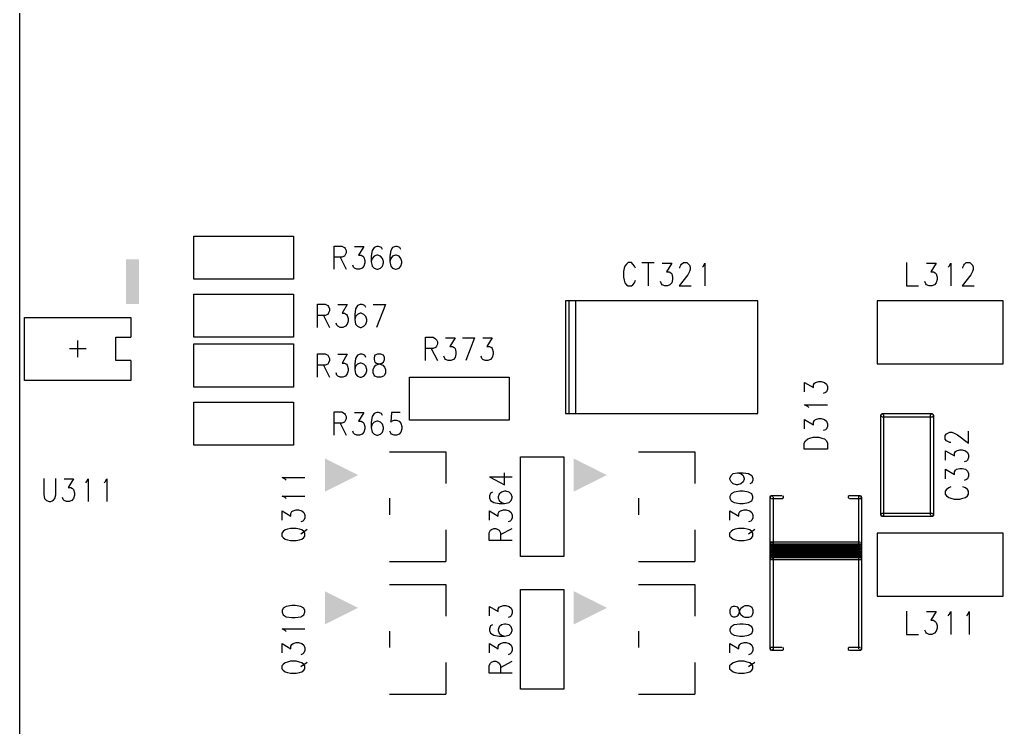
# Model space of a CAD drawing. Extents: x 295 to 953, y 10 to 290.
# Drawn here: x 545.08 to 594, y 116.93 to 152.11 of the extents above; entities that cross this region are included whole.
import ezdxf

# ---------------------------------------------------------------- set-up
doc = ezdxf.new("R2010")
doc.units = 0
doc.header["$LTSCALE"] = 5
doc.header["$MEASUREMENT"] = 0
doc.layers.add('13_C-SILK_GBR', color=7, linetype='CONTINUOUS')

msp = doc.modelspace()

# ---------------------------------------------------------------- linework, layer by layer
at = {"layer": '13_C-SILK_GBR'}
for p, q in [((545.078, 93.25), (545.078, 241.75)), ((553.74, 139.203), (553.74, 141.348)), ((553.74, 141.348), (558.69, 141.348)), ((558.69, 141.348), (558.69, 139.203)), ((560.716, 139.698), (560.716, 140.853)), ((560.716, 140.853), (561.101, 140.853)), ((561.101, 140.853), (561.226, 140.783)), ((561.226, 140.783), (561.269, 140.73)), ((561.269, 140.415), (561.226, 140.344)), ((561.269, 140.73), (561.317, 140.625)), ((561.317, 140.519), (561.269, 140.415)), ((561.317, 140.625), (561.317, 140.519)), ((561.724, 140.834), (562.193, 140.834)), ((562.193, 140.834), (561.934, 140.397)), ((562.606, 140.625), (562.564, 140.344)), ((562.703, 140.783), (562.606, 140.625)), ((562.84, 140.834), (562.703, 140.783)), ((562.931, 140.834), (562.84, 140.834)), ((563.069, 140.783), (562.931, 140.834)), ((563.117, 140.678), (563.069, 140.783)), ((563.53, 140.625), (563.488, 140.344)), ((563.627, 140.783), (563.53, 140.625)), ((563.764, 140.834), (563.627, 140.783)), ((563.855, 140.834), (563.764, 140.834)), ((563.993, 140.783), (563.855, 140.834)), ((564.041, 140.678), (563.993, 140.783)), ((561.101, 140.293), (560.716, 140.293)), ((561.01, 140.293), (561.317, 139.698)), ((561.226, 140.344), (561.101, 140.293)), ((561.934, 140.397), (562.066, 140.397)), ((562.066, 140.397), (562.15, 140.344)), ((562.15, 140.344), (562.193, 140.293)), ((562.193, 140.293), (562.241, 140.135)), ((562.241, 140.013), (562.193, 139.854)), ((562.241, 140.135), (562.241, 140.013)), ((562.564, 140.344), (562.564, 140.082)), ((562.606, 140.24), (562.564, 140.082)), ((562.564, 140.082), (562.606, 139.854)), ((562.703, 140.344), (562.606, 140.24)), ((562.84, 140.397), (562.703, 140.344)), ((562.883, 140.397), (562.84, 140.397)), ((563.021, 140.344), (562.883, 140.397)), ((563.117, 140.24), (563.021, 140.344)), ((563.165, 140.082), (563.117, 140.24)), ((563.117, 139.854), (563.165, 140.013)), ((563.165, 140.013), (563.165, 140.082)), ((563.488, 140.344), (563.488, 140.082)), ((563.53, 140.24), (563.488, 140.082)), ((563.488, 140.082), (563.53, 139.854)), ((563.627, 140.344), (563.53, 140.24)), ((563.764, 140.397), (563.627, 140.344)), ((563.807, 140.397), (563.764, 140.397)), ((563.945, 140.344), (563.807, 140.397)), ((564.041, 140.24), (563.945, 140.344)), ((564.089, 140.082), (564.041, 140.24)), ((564.041, 139.854), (564.089, 140.013)), ((564.089, 140.013), (564.089, 140.082)), ((575.261, 139.958), (575.182, 139.853)), ((575.339, 140.028), (575.261, 139.958)), ((575.5, 140.028), (575.339, 140.028)), ((575.579, 139.958), (575.5, 140.028)), ((575.664, 139.853), (575.579, 139.958)), ((576.028, 140.028), (576.629, 140.028)), ((576.329, 140.028), (576.329, 138.873)), ((577.036, 140.009), (577.505, 140.009)), ((577.505, 140.009), (577.246, 139.572)), ((577.96, 139.905), (578.002, 139.958)), ((578.002, 139.958), (578.086, 140.028)), ((578.086, 140.028), (578.261, 140.028)), ((578.261, 140.028), (578.345, 139.958)), ((578.345, 139.958), (578.386, 139.905)), ((579.082, 139.853), (579.155, 140.009)), ((579.155, 140.009), (579.155, 138.873)), ((589.179, 140.028), (589.179, 138.873)), ((590.187, 140.009), (590.656, 140.009)), ((590.656, 140.009), (590.396, 139.572)), ((591.309, 139.853), (591.382, 140.009)), ((591.382, 140.009), (591.382, 138.873)), ((592.035, 139.905), (592.076, 139.958)), ((592.076, 139.958), (592.16, 140.028)), ((592.16, 140.028), (592.335, 140.028)), ((592.335, 140.028), (592.419, 139.958)), ((592.419, 139.958), (592.461, 139.905)), ((561.682, 139.803), (561.64, 139.907)), ((561.724, 139.75), (561.682, 139.803)), ((561.85, 139.698), (561.724, 139.75)), ((561.982, 139.698), (561.85, 139.698)), ((562.109, 139.75), (561.982, 139.698)), ((562.193, 139.854), (562.109, 139.75)), ((562.606, 139.854), (562.703, 139.75)), ((562.703, 139.75), (562.84, 139.698)), ((562.84, 139.698), (562.883, 139.698)), ((562.883, 139.698), (563.021, 139.75)), ((563.021, 139.75), (563.117, 139.854)), ((563.53, 139.854), (563.627, 139.75)), ((563.627, 139.75), (563.764, 139.698)), ((563.764, 139.698), (563.807, 139.698)), ((563.807, 139.698), (563.945, 139.75)), ((563.945, 139.75), (564.041, 139.854)), ((575.141, 139.747), (575.104, 139.59)), ((575.104, 139.59), (575.104, 139.31)), ((575.182, 139.853), (575.141, 139.747)), ((575.705, 139.747), (575.664, 139.853)), ((577.246, 139.572), (577.378, 139.572)), ((577.378, 139.572), (577.462, 139.519)), ((577.462, 139.519), (577.505, 139.468)), ((577.505, 139.468), (577.553, 139.31)), ((577.918, 139.8), (577.96, 139.905)), ((577.918, 139.747), (577.918, 139.8)), ((578.386, 139.59), (578.302, 139.415)), ((578.386, 139.905), (578.429, 139.8)), ((578.429, 139.694), (578.386, 139.59)), ((578.429, 139.8), (578.429, 139.694)), ((579.035, 139.8), (579.082, 139.853)), ((590.396, 139.572), (590.528, 139.572)), ((590.528, 139.572), (590.613, 139.519)), ((590.613, 139.519), (590.656, 139.468)), ((590.656, 139.468), (590.703, 139.31)), ((591.261, 139.8), (591.309, 139.853)), ((591.992, 139.8), (592.035, 139.905)), ((591.992, 139.747), (591.992, 139.8)), ((592.461, 139.59), (592.376, 139.415)), ((592.461, 139.905), (592.504, 139.8)), ((592.504, 139.694), (592.461, 139.59)), ((592.504, 139.8), (592.504, 139.694)), ((558.69, 139.203), (553.74, 139.203)), ((575.104, 139.31), (575.141, 139.153)), ((575.141, 139.153), (575.182, 139.029)), ((575.182, 139.029), (575.261, 138.925)), ((575.579, 138.925), (575.664, 139.029)), ((575.664, 139.029), (575.705, 139.153)), ((576.994, 138.978), (576.952, 139.082)), ((577.036, 138.925), (576.994, 138.978)), ((577.505, 139.029), (577.421, 138.925)), ((577.553, 139.188), (577.505, 139.029)), ((577.553, 139.31), (577.553, 139.188)), ((578.302, 139.415), (577.876, 138.873)), ((590.144, 138.978), (590.103, 139.082)), ((590.187, 138.925), (590.144, 138.978)), ((590.656, 139.029), (590.571, 138.925)), ((590.703, 139.188), (590.656, 139.029)), ((590.703, 139.31), (590.703, 139.188)), ((592.376, 139.415), (591.951, 138.873)), ((553.74, 138.46), (558.69, 138.46)), ((553.74, 136.315), (553.74, 138.46)), ((558.69, 138.46), (558.69, 136.315)), ((575.261, 138.925), (575.339, 138.873)), ((575.339, 138.873), (575.5, 138.873)), ((575.5, 138.873), (575.579, 138.925)), ((577.162, 138.873), (577.036, 138.925)), ((577.294, 138.873), (577.162, 138.873)), ((577.421, 138.925), (577.294, 138.873)), ((577.876, 138.873), (578.477, 138.873)), ((589.179, 138.873), (589.779, 138.873)), ((590.312, 138.873), (590.187, 138.925)), ((590.444, 138.873), (590.312, 138.873)), ((590.571, 138.925), (590.444, 138.873)), ((591.951, 138.873), (592.551, 138.873)), ((559.891, 136.81), (559.891, 137.965)), ((559.891, 137.965), (560.276, 137.965)), ((560.276, 137.965), (560.401, 137.896)), ((572.715, 138.13), (572.22, 138.13)), ((572.385, 138.13), (572.22, 138.13)), ((572.22, 138.13), (572.22, 132.52)), ((572.55, 138.13), (572.385, 138.13)), ((572.385, 138.13), (572.385, 132.52)), ((572.715, 138.13), (572.715, 132.52)), ((581.79, 138.13), (572.715, 138.13)), ((581.79, 132.52), (581.79, 138.13)), ((594, 138.13), (587.73, 138.13)), ((587.73, 138.13), (587.73, 134.995)), ((594, 134.995), (594, 138.13)), ((560.401, 137.896), (560.444, 137.843)), ((560.444, 137.528), (560.401, 137.457)), ((560.444, 137.843), (560.492, 137.737)), ((560.492, 137.632), (560.444, 137.528)), ((560.492, 137.737), (560.492, 137.632)), ((560.899, 137.947), (561.368, 137.947)), ((561.368, 137.947), (561.109, 137.51)), ((561.109, 137.51), (561.241, 137.51)), ((561.241, 137.51), (561.325, 137.457)), ((561.781, 137.737), (561.739, 137.457)), ((561.878, 137.896), (561.781, 137.737)), ((562.015, 137.947), (561.878, 137.896)), ((562.015, 137.51), (561.878, 137.457)), ((562.106, 137.947), (562.015, 137.947)), ((562.058, 137.51), (562.015, 137.51)), ((562.196, 137.457), (562.058, 137.51)), ((562.244, 137.896), (562.106, 137.947)), ((562.292, 137.79), (562.244, 137.896)), ((562.663, 137.947), (563.264, 137.947)), ((563.264, 137.947), (562.832, 136.81)), ((545.325, 137.305), (550.605, 137.305)), ((545.325, 134.17), (545.325, 137.305)), ((550.605, 137.305), (550.605, 136.315)), ((560.276, 137.406), (559.891, 137.406)), ((560.185, 137.406), (560.492, 136.81)), ((560.401, 137.457), (560.276, 137.406)), ((560.857, 136.916), (560.815, 137.02)), ((561.325, 137.457), (561.368, 137.406)), ((561.368, 137.406), (561.416, 137.247)), ((561.416, 137.125), (561.368, 136.967)), ((561.416, 137.247), (561.416, 137.125)), ((561.739, 137.457), (561.739, 137.194)), ((561.781, 137.353), (561.739, 137.194)), ((561.739, 137.194), (561.781, 136.967)), ((561.878, 137.457), (561.781, 137.353)), ((562.292, 137.353), (562.196, 137.457)), ((562.34, 137.194), (562.292, 137.353)), ((562.292, 136.967), (562.34, 137.125)), ((562.34, 137.125), (562.34, 137.194)), ((560.899, 136.863), (560.857, 136.916)), ((561.025, 136.81), (560.899, 136.863)), ((561.157, 136.81), (561.025, 136.81)), ((561.284, 136.863), (561.157, 136.81)), ((561.368, 136.967), (561.284, 136.863)), ((561.781, 136.967), (561.878, 136.863)), ((561.878, 136.863), (562.015, 136.81)), ((562.015, 136.81), (562.058, 136.81)), ((562.058, 136.81), (562.196, 136.863)), ((562.196, 136.863), (562.292, 136.967)), ((547.965, 135.325), (547.965, 136.15)), ((549.863, 136.315), (550.605, 136.315)), ((549.863, 135.16), (549.863, 136.315)), ((558.69, 136.315), (553.74, 136.315)), ((565.254, 135.16), (565.254, 136.315)), ((565.254, 136.315), (565.638, 136.315)), ((565.638, 136.315), (565.764, 136.246)), ((565.764, 136.246), (565.807, 136.193)), ((565.807, 136.193), (565.854, 136.087)), ((565.854, 136.087), (565.854, 135.982)), ((566.262, 136.297), (566.731, 136.297)), ((566.731, 136.297), (566.471, 135.86)), ((567.102, 136.297), (567.702, 136.297)), ((567.702, 136.297), (567.27, 135.16)), ((568.11, 136.297), (568.579, 136.297)), ((568.579, 136.297), (568.319, 135.86)), ((548.378, 135.738), (547.553, 135.738)), ((553.74, 135.985), (558.69, 135.985)), ((553.74, 133.84), (553.74, 135.985)), ((558.69, 135.985), (558.69, 133.84)), ((565.638, 135.756), (565.254, 135.756)), ((565.547, 135.756), (565.854, 135.16)), ((565.764, 135.807), (565.638, 135.756)), ((565.807, 135.878), (565.764, 135.807)), ((565.854, 135.982), (565.807, 135.878)), ((566.471, 135.86), (566.603, 135.86)), ((566.603, 135.86), (566.688, 135.807)), ((566.688, 135.807), (566.731, 135.756)), ((566.731, 135.756), (566.778, 135.597)), ((566.778, 135.597), (566.778, 135.475)), ((568.319, 135.86), (568.451, 135.86)), ((568.451, 135.86), (568.536, 135.807)), ((568.536, 135.807), (568.579, 135.756)), ((568.579, 135.756), (568.626, 135.597)), ((568.626, 135.597), (568.626, 135.475)), ((550.605, 135.16), (549.863, 135.16)), ((550.605, 135.16), (550.605, 134.17)), ((559.891, 134.335), (559.891, 135.49)), ((559.891, 135.49), (560.276, 135.49)), ((560.276, 135.49), (560.401, 135.421)), ((560.401, 135.421), (560.444, 135.368)), ((560.444, 135.053), (560.401, 134.982)), ((560.444, 135.368), (560.492, 135.262)), ((560.492, 135.157), (560.444, 135.053)), ((560.492, 135.262), (560.492, 135.157)), ((560.899, 135.472), (561.368, 135.472)), ((561.368, 135.472), (561.109, 135.035)), ((561.109, 135.035), (561.241, 135.035)), ((561.241, 135.035), (561.325, 134.982)), ((561.781, 135.262), (561.739, 134.982)), ((561.878, 135.421), (561.781, 135.262)), ((562.015, 135.472), (561.878, 135.421)), ((562.015, 135.035), (561.878, 134.982)), ((562.106, 135.472), (562.015, 135.472)), ((562.058, 135.035), (562.015, 135.035)), ((562.196, 134.982), (562.058, 135.035)), ((562.244, 135.421), (562.106, 135.472)), ((562.292, 135.315), (562.244, 135.421)), ((562.747, 135.421), (562.705, 135.315)), ((562.705, 135.315), (562.705, 135.21)), ((562.705, 135.21), (562.747, 135.087)), ((562.873, 135.472), (562.747, 135.421)), ((562.747, 135.087), (562.832, 135.035)), ((562.832, 135.035), (563.005, 134.982)), ((563.048, 135.472), (562.873, 135.472)), ((562.916, 134.982), (563.089, 135.035)), ((563.173, 135.421), (563.048, 135.472)), ((563.089, 135.035), (563.173, 135.087)), ((563.216, 135.315), (563.173, 135.421)), ((563.173, 135.087), (563.216, 135.21)), ((563.216, 135.21), (563.216, 135.315)), ((566.219, 135.266), (566.178, 135.37)), ((566.262, 135.213), (566.219, 135.266)), ((566.387, 135.16), (566.262, 135.213)), ((566.519, 135.16), (566.387, 135.16)), ((566.646, 135.213), (566.519, 135.16)), ((566.731, 135.317), (566.646, 135.213)), ((566.778, 135.475), (566.731, 135.317)), ((568.067, 135.266), (568.026, 135.37)), ((568.11, 135.213), (568.067, 135.266)), ((568.235, 135.16), (568.11, 135.213)), ((568.367, 135.16), (568.235, 135.16)), ((568.494, 135.213), (568.367, 135.16)), ((568.579, 135.317), (568.494, 135.213)), ((568.626, 135.475), (568.579, 135.317)), ((560.276, 134.931), (559.891, 134.931)), ((560.185, 134.931), (560.492, 134.335)), ((560.401, 134.982), (560.276, 134.931)), ((560.857, 134.441), (560.815, 134.545)), ((561.325, 134.982), (561.368, 134.931)), ((561.368, 134.931), (561.416, 134.772)), ((561.416, 134.65), (561.368, 134.492)), ((561.416, 134.772), (561.416, 134.65)), ((561.739, 134.982), (561.739, 134.719)), ((561.781, 134.878), (561.739, 134.719)), ((561.739, 134.719), (561.781, 134.492)), ((561.878, 134.982), (561.781, 134.878)), ((562.292, 134.878), (562.196, 134.982)), ((562.34, 134.719), (562.292, 134.878)), ((562.292, 134.492), (562.34, 134.65)), ((562.34, 134.65), (562.34, 134.719)), ((562.663, 134.719), (562.705, 134.825)), ((562.663, 134.545), (562.663, 134.719)), ((562.705, 134.441), (562.663, 134.545)), ((562.705, 134.825), (562.789, 134.931)), ((562.789, 134.931), (562.916, 134.982)), ((563.005, 134.982), (563.132, 134.931)), ((563.132, 134.931), (563.216, 134.825)), ((563.216, 134.825), (563.264, 134.719)), ((563.264, 134.545), (563.216, 134.441)), ((563.264, 134.719), (563.264, 134.545)), ((587.73, 134.995), (594, 134.995)), ((550.605, 134.17), (545.325, 134.17)), ((560.899, 134.388), (560.857, 134.441)), ((561.025, 134.335), (560.899, 134.388)), ((561.157, 134.335), (561.025, 134.335)), ((561.284, 134.388), (561.157, 134.335)), ((561.368, 134.492), (561.284, 134.388)), ((561.781, 134.492), (561.878, 134.388)), ((561.878, 134.388), (562.015, 134.335)), ((562.015, 134.335), (562.058, 134.335)), ((562.058, 134.335), (562.196, 134.388)), ((562.196, 134.388), (562.292, 134.492)), ((562.747, 134.388), (562.705, 134.441)), ((562.873, 134.335), (562.747, 134.388)), ((563.048, 134.335), (562.873, 134.335)), ((563.173, 134.388), (563.048, 134.335)), ((563.216, 134.441), (563.173, 134.388)), ((564.465, 132.19), (564.465, 134.335)), ((564.465, 134.335), (569.415, 134.335)), ((569.415, 134.335), (569.415, 132.19)), ((584.118, 133.607), (584.118, 134.076)), ((584.118, 134.076), (584.555, 133.817)), ((584.608, 134.033), (584.659, 134.076)), ((584.659, 134.076), (584.818, 134.124)), ((584.818, 134.124), (584.94, 134.124)), ((584.94, 134.124), (585.098, 134.076)), ((585.098, 134.076), (585.202, 133.992)), ((558.69, 133.84), (553.74, 133.84)), ((584.555, 133.949), (584.608, 134.033)), ((584.555, 133.817), (584.555, 133.949)), ((585.149, 133.564), (585.046, 133.523)), ((585.202, 133.607), (585.149, 133.564)), ((585.202, 133.992), (585.255, 133.865)), ((585.255, 133.733), (585.202, 133.607)), ((585.255, 133.865), (585.255, 133.733)), ((553.74, 130.953), (553.74, 133.098)), ((553.74, 133.098), (558.69, 133.098)), ((558.69, 133.098), (558.69, 130.953)), ((560.716, 131.448), (560.716, 132.603)), ((560.716, 132.603), (561.101, 132.603)), ((561.101, 132.603), (561.226, 132.533)), ((561.724, 132.584), (562.193, 132.584)), ((562.193, 132.584), (561.934, 132.147)), ((562.84, 132.584), (562.703, 132.533)), ((562.931, 132.584), (562.84, 132.584)), ((563.069, 132.533), (562.931, 132.584)), ((563.572, 132.584), (563.53, 132.094)), ((563.998, 132.584), (563.572, 132.584)), ((584.275, 132.881), (584.118, 132.954)), ((584.118, 132.954), (585.255, 132.954)), ((584.328, 132.834), (584.275, 132.881)), ((561.226, 132.094), (561.101, 132.043)), ((561.226, 132.533), (561.269, 132.48)), ((561.269, 132.165), (561.226, 132.094)), ((561.269, 132.48), (561.317, 132.375)), ((561.317, 132.269), (561.269, 132.165)), ((561.317, 132.375), (561.317, 132.269)), ((561.934, 132.147), (562.066, 132.147)), ((562.066, 132.147), (562.15, 132.094)), ((562.15, 132.094), (562.193, 132.043)), ((562.606, 132.375), (562.564, 132.094)), ((562.564, 132.094), (562.564, 131.832)), ((562.703, 132.533), (562.606, 132.375)), ((562.703, 132.094), (562.606, 131.99)), ((562.84, 132.147), (562.703, 132.094)), ((562.883, 132.147), (562.84, 132.147)), ((563.021, 132.094), (562.883, 132.147)), ((563.117, 131.99), (563.021, 132.094)), ((563.117, 132.428), (563.069, 132.533)), ((563.53, 132.094), (563.572, 132.147)), ((563.572, 132.147), (563.698, 132.2)), ((563.698, 132.2), (563.825, 132.2)), ((563.825, 132.2), (563.957, 132.147)), ((563.957, 132.147), (564.041, 132.043)), ((569.415, 132.19), (564.465, 132.19)), ((572.22, 132.52), (572.385, 132.52)), ((572.385, 132.52), (572.715, 132.52)), ((572.715, 132.52), (581.79, 132.52)), ((584.118, 131.759), (584.118, 132.228)), ((584.118, 132.228), (584.555, 131.969)), ((584.555, 132.101), (584.608, 132.185)), ((584.555, 131.969), (584.555, 132.101)), ((584.608, 132.185), (584.659, 132.228)), ((584.659, 132.228), (584.818, 132.276)), ((584.818, 132.276), (584.94, 132.276)), ((584.94, 132.276), (585.098, 132.228)), ((585.098, 132.228), (585.202, 132.144)), ((585.202, 132.144), (585.255, 132.017)), ((587.908, 132.464), (587.951, 132.507)), ((587.951, 132.507), (587.908, 132.464)), ((587.908, 132.438), (587.908, 132.464)), ((587.908, 132.464), (587.908, 132.411)), ((587.908, 127.488), (587.908, 132.438)), ((587.908, 132.411), (587.951, 132.368)), ((587.951, 132.507), (588.004, 132.507)), ((587.978, 132.507), (587.951, 132.507)), ((590.453, 132.507), (587.978, 132.507)), ((587.978, 132.368), (590.453, 132.368)), ((588.004, 132.507), (588.047, 132.464)), ((588.047, 132.438), (588.047, 127.488)), ((590.383, 132.464), (590.426, 132.507)), ((590.383, 132.438), (590.383, 132.464)), ((590.383, 127.488), (590.383, 132.438)), ((590.426, 132.507), (590.479, 132.507)), ((590.453, 132.368), (590.479, 132.368)), ((590.522, 132.464), (590.479, 132.507)), ((590.479, 132.507), (590.522, 132.464)), ((590.479, 132.368), (590.522, 132.411)), ((590.522, 132.411), (590.522, 132.464)), ((590.522, 132.438), (590.522, 127.488)), ((561.101, 132.043), (560.716, 132.043)), ((561.01, 132.043), (561.317, 131.448)), ((561.682, 131.553), (561.64, 131.657)), ((562.193, 131.604), (562.109, 131.5)), ((562.193, 132.043), (562.241, 131.885)), ((562.241, 131.763), (562.193, 131.604)), ((562.241, 131.885), (562.241, 131.763)), ((562.606, 131.99), (562.564, 131.832)), ((562.564, 131.832), (562.606, 131.604)), ((562.606, 131.604), (562.703, 131.5)), ((563.021, 131.5), (563.117, 131.604)), ((563.165, 131.832), (563.117, 131.99)), ((563.117, 131.604), (563.165, 131.763)), ((563.165, 131.763), (563.165, 131.832)), ((563.53, 131.553), (563.488, 131.657)), ((564.041, 131.604), (563.957, 131.5)), ((564.041, 132.043), (564.089, 131.885)), ((564.089, 131.763), (564.041, 131.604)), ((564.089, 131.885), (564.089, 131.763)), ((585.149, 131.716), (585.046, 131.675)), ((585.202, 131.759), (585.149, 131.716)), ((585.255, 131.885), (585.202, 131.759)), ((585.255, 132.017), (585.255, 131.885)), ((592.268, 131.048), (592.268, 131.649)), ((561.724, 131.5), (561.682, 131.553)), ((561.85, 131.448), (561.724, 131.5)), ((561.982, 131.448), (561.85, 131.448)), ((562.109, 131.5), (561.982, 131.448)), ((562.703, 131.5), (562.84, 131.448)), ((562.84, 131.448), (562.883, 131.448)), ((562.883, 131.448), (563.021, 131.5)), ((563.572, 131.5), (563.53, 131.553)), ((563.698, 131.448), (563.572, 131.5)), ((563.825, 131.448), (563.698, 131.448)), ((563.957, 131.5), (563.825, 131.448)), ((584.1, 131.052), (584.169, 131.177)), ((584.169, 131.177), (584.275, 131.261)), ((584.275, 131.261), (584.381, 131.304)), ((584.381, 131.304), (584.537, 131.352)), ((584.537, 131.352), (584.818, 131.352)), ((584.818, 131.352), (584.975, 131.304)), ((584.975, 131.304), (585.098, 131.261)), ((585.098, 131.261), (585.202, 131.177)), ((585.202, 131.177), (585.255, 131.052)), ((591.113, 131.433), (591.182, 131.517)), ((591.113, 131.258), (591.113, 131.433)), ((591.182, 131.174), (591.113, 131.258)), ((591.182, 131.517), (591.235, 131.558)), ((591.235, 131.132), (591.182, 131.174)), ((591.235, 131.558), (591.34, 131.601)), ((591.34, 131.089), (591.235, 131.132)), ((591.34, 131.601), (591.446, 131.601)), ((591.446, 131.601), (591.55, 131.558)), ((591.55, 131.558), (591.725, 131.474)), ((591.725, 131.474), (592.268, 131.048)), ((558.69, 130.953), (553.74, 130.953)), ((584.1, 130.751), (584.1, 131.052)), ((585.255, 130.751), (584.1, 130.751)), ((585.255, 131.052), (585.255, 130.751)), ((591.131, 130.208), (591.131, 130.677)), ((591.131, 130.677), (591.568, 130.418)), ((591.393, 131.089), (591.34, 131.089)), ((591.568, 130.55), (591.621, 130.634)), ((591.621, 130.634), (591.672, 130.677)), ((591.672, 130.677), (591.83, 130.725)), ((591.83, 130.725), (591.952, 130.725)), ((591.952, 130.725), (592.111, 130.677)), ((592.111, 130.677), (592.215, 130.593)), ((563.475, 130.623), (566.28, 130.623)), ((566.28, 130.623), (566.28, 129.055)), ((569.993, 125.425), (569.993, 130.375)), ((569.993, 130.375), (572.138, 130.375)), ((572.138, 130.375), (572.138, 125.425)), ((575.85, 130.623), (578.655, 130.623)), ((578.655, 130.623), (578.655, 129.055)), ((591.568, 130.418), (591.568, 130.55)), ((592.162, 130.165), (592.058, 130.124)), ((592.215, 130.208), (592.162, 130.165)), ((592.215, 130.593), (592.268, 130.466)), ((592.268, 130.334), (592.215, 130.208)), ((592.268, 130.466), (592.268, 130.334)), ((591.131, 129.284), (591.131, 129.753)), ((591.131, 129.753), (591.568, 129.494)), ((591.568, 129.626), (591.621, 129.71)), ((591.621, 129.71), (591.672, 129.753)), ((591.672, 129.753), (591.83, 129.801)), ((591.83, 129.801), (591.952, 129.801)), ((591.952, 129.801), (592.111, 129.753)), ((592.111, 129.753), (592.215, 129.669)), ((592.215, 129.669), (592.268, 129.542)), ((546.279, 129.303), (546.279, 128.481)), ((546.879, 128.481), (546.879, 129.303)), ((547.287, 129.284), (547.756, 129.284)), ((547.756, 129.284), (547.496, 128.847)), ((548.409, 129.128), (548.482, 129.284)), ((548.482, 129.284), (548.482, 128.148)), ((549.333, 129.128), (549.406, 129.284)), ((549.406, 129.284), (549.406, 128.148)), ((558.287, 129.268), (558.131, 129.34)), ((558.131, 129.34), (559.268, 129.34)), ((558.34, 129.22), (558.287, 129.268)), ((568.443, 129.382), (569.196, 128.986)), ((568.443, 129.382), (569.58, 129.382)), ((569.196, 128.986), (569.196, 129.586)), ((580.406, 129.304), (580.457, 129.448)), ((580.406, 129.261), (580.406, 129.304)), ((580.457, 129.124), (580.406, 129.261)), ((580.457, 129.448), (580.562, 129.538)), ((580.562, 129.538), (580.772, 129.586)), ((580.772, 129.586), (580.947, 129.538)), ((580.772, 129.586), (581.053, 129.586)), ((580.947, 129.538), (581.053, 129.448)), ((581.053, 129.586), (581.333, 129.538)), ((581.053, 129.448), (581.105, 129.304)), ((581.105, 129.261), (581.053, 129.124)), ((581.105, 129.304), (581.105, 129.261)), ((581.333, 129.538), (581.49, 129.448)), ((581.49, 129.448), (581.543, 129.304)), ((581.543, 129.213), (581.49, 129.076)), ((581.543, 129.304), (581.543, 129.213)), ((591.568, 129.494), (591.568, 129.626)), ((592.162, 129.241), (592.058, 129.2)), ((592.215, 129.284), (592.162, 129.241)), ((592.268, 129.41), (592.215, 129.284)), ((592.268, 129.542), (592.268, 129.41)), ((547.496, 128.847), (547.628, 128.847)), ((547.628, 128.847), (547.713, 128.794)), ((547.713, 128.794), (547.756, 128.743)), ((547.756, 128.743), (547.803, 128.585)), ((548.361, 129.075), (548.409, 129.128)), ((549.285, 129.075), (549.333, 129.128)), ((580.562, 129.027), (580.457, 129.124)), ((580.721, 128.986), (580.562, 129.027)), ((580.772, 128.986), (580.721, 128.986)), ((580.947, 129.027), (580.772, 128.986)), ((581.053, 129.124), (580.947, 129.027)), ((581.49, 129.076), (581.386, 129.027)), ((591.182, 128.751), (591.113, 128.672)), ((591.113, 128.672), (591.113, 128.511)), ((591.287, 128.836), (591.182, 128.751)), ((591.393, 128.877), (591.287, 128.836)), ((592.111, 128.836), (591.987, 128.877)), ((592.215, 128.751), (592.111, 128.836)), ((592.268, 128.672), (592.215, 128.751)), ((592.268, 128.511), (592.268, 128.672)), ((546.279, 128.481), (546.32, 128.304)), ((546.32, 128.304), (546.404, 128.2)), ((546.404, 128.2), (546.538, 128.148)), ((546.62, 128.148), (546.747, 128.2)), ((546.747, 128.2), (546.832, 128.304)), ((546.832, 128.304), (546.879, 128.481)), ((547.244, 128.253), (547.203, 128.357)), ((547.287, 128.2), (547.244, 128.253)), ((547.412, 128.148), (547.287, 128.2)), ((547.671, 128.2), (547.544, 128.148)), ((547.756, 128.304), (547.671, 128.2)), ((547.803, 128.463), (547.756, 128.304)), ((547.803, 128.585), (547.803, 128.463)), ((558.287, 128.344), (558.131, 128.416)), ((558.131, 128.416), (559.268, 128.416)), ((558.34, 128.296), (558.287, 128.344)), ((563.475, 128.313), (563.475, 127.488)), ((568.494, 128.567), (568.443, 128.428)), ((568.443, 128.428), (568.443, 128.337)), ((568.443, 128.337), (568.494, 128.2)), ((568.6, 128.614), (568.494, 128.567)), ((568.494, 128.2), (568.653, 128.103)), ((568.933, 128.519), (568.88, 128.38)), ((568.88, 128.38), (568.88, 128.337)), ((568.88, 128.337), (568.933, 128.2)), ((569.037, 128.614), (568.933, 128.519)), ((568.933, 128.2), (569.037, 128.103)), ((569.196, 128.662), (569.037, 128.614)), ((569.265, 128.662), (569.196, 128.662)), ((569.423, 128.614), (569.265, 128.662)), ((569.527, 128.519), (569.423, 128.614)), ((569.423, 128.103), (569.527, 128.2)), ((569.58, 128.38), (569.527, 128.519)), ((569.527, 128.2), (569.58, 128.337)), ((569.58, 128.337), (569.58, 128.38)), ((575.85, 128.313), (575.85, 127.488)), ((580.457, 128.53), (580.406, 128.403)), ((580.406, 128.403), (580.406, 128.321)), ((580.406, 128.321), (580.457, 128.187)), ((580.615, 128.614), (580.457, 128.53)), ((580.457, 128.187), (580.615, 128.103)), ((580.896, 128.662), (580.615, 128.614)), ((581.053, 128.662), (580.896, 128.662)), ((581.333, 128.614), (581.053, 128.662)), ((581.49, 128.53), (581.333, 128.614)), ((581.333, 128.103), (581.49, 128.187)), ((581.543, 128.403), (581.49, 128.53)), ((581.49, 128.187), (581.543, 128.321)), ((581.543, 128.321), (581.543, 128.403)), ((582.45, 128.441), (582.409, 128.398)), ((582.409, 128.398), (582.45, 128.441)), ((582.409, 128.398), (582.409, 128.346)), ((582.409, 128.372), (582.409, 128.398)), ((582.409, 120.828), (582.409, 128.372)), ((582.409, 128.346), (582.45, 128.303)), ((582.478, 128.441), (582.45, 128.441)), ((582.45, 128.441), (582.505, 128.441)), ((583.001, 128.441), (582.478, 128.441)), ((582.478, 128.303), (583.001, 128.303)), ((582.505, 128.441), (582.546, 128.398)), ((582.546, 128.372), (582.546, 120.828)), ((583.001, 128.303), (583.028, 128.303)), ((583.07, 128.398), (583.028, 128.441)), ((583.028, 128.303), (583.07, 128.346)), ((583.07, 128.346), (583.07, 128.398)), ((586.328, 128.441), (586.285, 128.398)), ((586.285, 128.398), (586.285, 128.346)), ((586.285, 128.346), (586.328, 128.303)), ((586.354, 128.441), (586.328, 128.441)), ((586.879, 128.441), (586.354, 128.441)), ((586.354, 128.303), (586.879, 128.303)), ((586.809, 128.398), (586.851, 128.441)), ((586.809, 128.372), (586.809, 128.398)), ((586.809, 120.828), (586.809, 128.372)), ((586.851, 128.441), (586.905, 128.441)), ((586.879, 128.303), (586.905, 128.303)), ((586.905, 128.441), (586.946, 128.398)), ((586.946, 128.398), (586.905, 128.441)), ((586.905, 128.303), (586.946, 128.346)), ((586.946, 128.346), (586.946, 128.398)), ((586.946, 128.372), (586.946, 120.828)), ((591.113, 128.511), (591.182, 128.433)), ((591.182, 128.433), (591.287, 128.354)), ((591.287, 128.354), (591.393, 128.313)), ((591.393, 128.313), (591.55, 128.276)), ((591.55, 128.276), (591.83, 128.276)), ((591.83, 128.276), (591.987, 128.313)), ((591.987, 128.313), (592.111, 128.354)), ((592.111, 128.354), (592.215, 128.433)), ((592.215, 128.433), (592.268, 128.511)), ((546.538, 128.148), (546.62, 128.148)), ((547.544, 128.148), (547.412, 128.148)), ((558.131, 127.222), (558.131, 127.69)), ((558.131, 127.69), (558.568, 127.431)), ((558.621, 127.648), (558.672, 127.69)), ((558.672, 127.69), (558.83, 127.738)), ((558.83, 127.738), (558.952, 127.738)), ((558.952, 127.738), (559.111, 127.69)), ((559.111, 127.69), (559.215, 127.606)), ((568.443, 127.222), (568.443, 127.69)), ((568.443, 127.69), (568.88, 127.431)), ((568.653, 128.103), (568.933, 128.062)), ((568.933, 128.062), (569.196, 128.062)), ((568.933, 127.648), (568.984, 127.69)), ((568.984, 127.69), (569.143, 127.738)), ((569.037, 128.103), (569.196, 128.062)), ((569.143, 127.738), (569.265, 127.738)), ((569.196, 128.062), (569.423, 128.103)), ((569.265, 127.738), (569.423, 127.69)), ((569.423, 127.69), (569.527, 127.606)), ((580.406, 127.222), (580.406, 127.69)), ((580.406, 127.69), (580.843, 127.431)), ((580.615, 128.103), (580.896, 128.062)), ((580.896, 128.062), (581.053, 128.062)), ((580.896, 127.648), (580.947, 127.69)), ((580.947, 127.69), (581.105, 127.738)), ((581.053, 128.062), (581.333, 128.103)), ((581.105, 127.738), (581.227, 127.738)), ((581.227, 127.738), (581.386, 127.69)), ((581.386, 127.69), (581.49, 127.606)), ((558.568, 127.563), (558.621, 127.648)), ((558.568, 127.431), (558.568, 127.563)), ((559.215, 127.222), (559.162, 127.179)), ((559.215, 127.606), (559.268, 127.479)), ((559.268, 127.347), (559.215, 127.222)), ((559.268, 127.479), (559.268, 127.347)), ((568.88, 127.563), (568.933, 127.648)), ((568.88, 127.431), (568.88, 127.563)), ((569.527, 127.222), (569.474, 127.179)), ((569.527, 127.606), (569.58, 127.479)), ((569.58, 127.347), (569.527, 127.222)), ((569.58, 127.479), (569.58, 127.347)), ((580.843, 127.563), (580.896, 127.648)), ((580.843, 127.431), (580.843, 127.563)), ((581.49, 127.222), (581.437, 127.179)), ((581.49, 127.606), (581.543, 127.479)), ((581.543, 127.347), (581.49, 127.222)), ((581.543, 127.479), (581.543, 127.347)), ((587.951, 127.557), (587.908, 127.514)), ((587.908, 127.514), (587.908, 127.461)), ((587.951, 127.418), (587.908, 127.461)), ((587.908, 127.461), (587.951, 127.418)), ((587.978, 127.557), (587.951, 127.557)), ((588.004, 127.418), (587.951, 127.418)), ((590.453, 127.557), (587.978, 127.557)), ((587.978, 127.418), (590.453, 127.418)), ((588.047, 127.461), (588.004, 127.418)), ((588.047, 127.488), (588.047, 127.461)), ((590.426, 127.418), (590.383, 127.461)), ((590.479, 127.418), (590.426, 127.418)), ((590.453, 127.418), (590.479, 127.418)), ((590.522, 127.514), (590.479, 127.557)), ((590.522, 127.461), (590.479, 127.418)), ((590.479, 127.418), (590.522, 127.461)), ((590.522, 127.461), (590.522, 127.514)), ((590.522, 127.488), (590.522, 127.461)), ((558.287, 126.737), (558.182, 126.658)), ((558.393, 126.773), (558.287, 126.737)), ((558.55, 126.814), (558.393, 126.773)), ((558.83, 126.814), (558.55, 126.814)), ((558.987, 126.773), (558.83, 126.814)), ((559.111, 126.737), (558.987, 126.773)), ((559.162, 127.179), (559.058, 127.138)), ((559.058, 126.55), (559.373, 126.773)), ((559.215, 126.658), (559.111, 126.737)), ((566.28, 126.745), (566.28, 125.178)), ((568.425, 126.598), (568.494, 126.724)), ((568.494, 126.724), (568.547, 126.766)), ((568.547, 126.766), (568.653, 126.814)), ((568.653, 126.814), (568.758, 126.814)), ((568.758, 126.814), (568.862, 126.766)), ((568.862, 126.766), (568.933, 126.724)), ((568.933, 126.724), (568.984, 126.598)), ((568.984, 126.507), (569.58, 126.814)), ((569.474, 127.179), (569.371, 127.138)), ((578.655, 126.745), (578.655, 125.178)), ((580.562, 126.737), (580.457, 126.658)), ((580.668, 126.773), (580.562, 126.737)), ((580.825, 126.814), (580.668, 126.773)), ((581.105, 126.814), (580.825, 126.814)), ((581.262, 126.773), (581.105, 126.814)), ((581.386, 126.737), (581.262, 126.773)), ((581.437, 127.179), (581.333, 127.138)), ((581.333, 126.55), (581.648, 126.773)), ((581.49, 126.658), (581.386, 126.737)), ((558.182, 126.658), (558.113, 126.587)), ((558.113, 126.587), (558.113, 126.436)), ((558.113, 126.436), (558.182, 126.364)), ((558.182, 126.364), (558.287, 126.286)), ((558.287, 126.286), (558.393, 126.25)), ((558.393, 126.25), (558.55, 126.214)), ((558.83, 126.214), (558.987, 126.25)), ((558.987, 126.25), (559.111, 126.286)), ((559.111, 126.286), (559.215, 126.364)), ((559.268, 126.587), (559.215, 126.658)), ((559.215, 126.364), (559.268, 126.436)), ((559.268, 126.436), (559.268, 126.587)), ((568.425, 126.214), (568.425, 126.598)), ((568.984, 126.598), (568.984, 126.214)), ((580.457, 126.658), (580.388, 126.587)), ((580.388, 126.587), (580.388, 126.436)), ((580.388, 126.436), (580.457, 126.364)), ((580.457, 126.364), (580.562, 126.286)), ((580.562, 126.286), (580.668, 126.25)), ((580.668, 126.25), (580.825, 126.214)), ((581.105, 126.214), (581.262, 126.25)), ((581.262, 126.25), (581.386, 126.286)), ((581.386, 126.286), (581.49, 126.364)), ((581.543, 126.587), (581.49, 126.658)), ((581.49, 126.364), (581.543, 126.436)), ((581.543, 126.436), (581.543, 126.587)), ((594, 126.58), (587.73, 126.58)), ((587.73, 126.58), (587.73, 123.445)), ((594, 123.445), (594, 126.58)), ((558.55, 126.214), (558.83, 126.214)), ((569.58, 126.214), (568.425, 126.214)), ((580.825, 126.214), (581.105, 126.214)), ((582.45, 126.136), (582.409, 126.093)), ((582.409, 126.093), (582.45, 126.136)), ((582.409, 126.093), (582.409, 126.04)), ((582.409, 126.067), (582.409, 126.093)), ((582.409, 125.963), (582.409, 126.067)), ((582.409, 126.04), (582.45, 125.998)), ((582.45, 126.031), (582.409, 125.989)), ((582.409, 125.989), (582.409, 125.935)), ((582.45, 125.894), (582.409, 125.935)), ((582.409, 125.935), (582.45, 125.894)), ((582.45, 125.927), (582.409, 125.884)), ((582.409, 125.884), (582.45, 125.927)), ((582.409, 125.884), (582.409, 125.831)), ((582.409, 125.857), (582.409, 125.884)), ((582.409, 125.753), (582.409, 125.857)), ((582.409, 125.831), (582.45, 125.788)), ((582.45, 125.821), (582.409, 125.78)), ((582.409, 125.78), (582.409, 125.725)), ((582.478, 126.136), (582.45, 126.136)), ((582.45, 126.136), (582.505, 126.136)), ((582.478, 126.031), (582.45, 126.031)), ((582.478, 125.927), (582.45, 125.927)), ((582.45, 125.927), (582.505, 125.927)), ((582.505, 125.894), (582.45, 125.894)), ((582.478, 125.821), (582.45, 125.821)), ((586.879, 126.136), (582.478, 126.136)), ((586.879, 126.031), (582.478, 126.031)), ((582.478, 125.998), (586.879, 125.998)), ((586.879, 125.927), (582.478, 125.927)), ((582.478, 125.894), (586.879, 125.894)), ((586.879, 125.821), (582.478, 125.821)), ((582.478, 125.788), (586.879, 125.788)), ((582.505, 126.136), (582.546, 126.093)), ((582.546, 125.935), (582.505, 125.894)), ((582.505, 125.927), (582.546, 125.884)), ((582.546, 126.067), (582.546, 125.963)), ((582.546, 125.963), (582.546, 125.935)), ((582.546, 125.857), (582.546, 125.753)), ((582.546, 125.753), (582.546, 125.725)), ((586.809, 125.989), (586.851, 126.031)), ((586.809, 125.963), (586.809, 125.989)), ((586.809, 125.857), (586.809, 125.963)), ((586.851, 125.788), (586.809, 125.831)), ((586.809, 125.78), (586.851, 125.821)), ((586.809, 125.753), (586.809, 125.78)), ((586.809, 125.648), (586.809, 125.753)), ((586.851, 126.031), (586.905, 126.031)), ((586.851, 125.821), (586.905, 125.821)), ((586.905, 125.788), (586.851, 125.788)), ((586.879, 125.998), (586.905, 125.998)), ((586.879, 125.894), (586.905, 125.894)), ((586.879, 125.788), (586.905, 125.788)), ((586.946, 126.093), (586.905, 126.136)), ((586.905, 125.998), (586.946, 126.04)), ((586.946, 125.989), (586.905, 126.031)), ((586.905, 126.031), (586.946, 125.989)), ((586.905, 125.894), (586.946, 125.935)), ((586.946, 125.884), (586.905, 125.927)), ((586.946, 125.831), (586.905, 125.788)), ((586.905, 125.788), (586.946, 125.831)), ((586.946, 125.78), (586.905, 125.821)), ((586.905, 125.821), (586.946, 125.78)), ((586.946, 126.04), (586.946, 126.093)), ((586.946, 125.935), (586.946, 125.989)), ((586.946, 125.963), (586.946, 125.857)), ((586.946, 125.831), (586.946, 125.884)), ((586.946, 125.857), (586.946, 125.831)), ((586.946, 125.725), (586.946, 125.78)), ((586.946, 125.753), (586.946, 125.648)), ((572.138, 125.425), (569.993, 125.425)), ((582.45, 125.684), (582.409, 125.725)), ((582.409, 125.725), (582.45, 125.684)), ((582.45, 125.717), (582.409, 125.674)), ((582.409, 125.674), (582.45, 125.717)), ((582.409, 125.674), (582.409, 125.621)), ((582.409, 125.648), (582.409, 125.674)), ((582.409, 125.544), (582.409, 125.648)), ((582.409, 125.621), (582.45, 125.578)), ((582.45, 125.611), (582.409, 125.57)), ((582.409, 125.57), (582.409, 125.516)), ((582.45, 125.475), (582.409, 125.516)), ((582.409, 125.516), (582.45, 125.475)), ((582.45, 125.508), (582.409, 125.465)), ((582.409, 125.465), (582.45, 125.508)), ((582.409, 125.465), (582.409, 125.412)), ((582.409, 125.438), (582.409, 125.465)), ((582.409, 125.334), (582.409, 125.438)), ((582.409, 125.412), (582.45, 125.369)), ((582.45, 125.402), (582.409, 125.361)), ((582.409, 125.361), (582.409, 125.306)), ((582.45, 125.265), (582.409, 125.306)), ((582.409, 125.306), (582.45, 125.265)), ((582.478, 125.717), (582.45, 125.717)), ((582.45, 125.717), (582.505, 125.717)), ((582.505, 125.684), (582.45, 125.684)), ((582.478, 125.611), (582.45, 125.611)), ((582.478, 125.508), (582.45, 125.508)), ((582.45, 125.508), (582.505, 125.508)), ((582.505, 125.475), (582.45, 125.475)), ((582.478, 125.402), (582.45, 125.402)), ((582.505, 125.265), (582.45, 125.265)), ((586.879, 125.717), (582.478, 125.717)), ((582.478, 125.684), (586.879, 125.684)), ((586.879, 125.611), (582.478, 125.611)), ((582.478, 125.578), (586.879, 125.578)), ((586.879, 125.508), (582.478, 125.508)), ((582.478, 125.475), (586.879, 125.475)), ((586.879, 125.402), (582.478, 125.402)), ((582.478, 125.369), (586.879, 125.369)), ((582.478, 125.265), (586.879, 125.265)), ((582.546, 125.725), (582.505, 125.684)), ((582.505, 125.717), (582.546, 125.674)), ((582.546, 125.516), (582.505, 125.475)), ((582.505, 125.508), (582.546, 125.465)), ((582.546, 125.306), (582.505, 125.265)), ((582.546, 125.648), (582.546, 125.544)), ((582.546, 125.544), (582.546, 125.516)), ((582.546, 125.438), (582.546, 125.334)), ((582.546, 125.334), (582.546, 125.306)), ((586.851, 125.578), (586.809, 125.621)), ((586.809, 125.57), (586.851, 125.611)), ((586.809, 125.544), (586.809, 125.57)), ((586.809, 125.438), (586.809, 125.544)), ((586.851, 125.369), (586.809, 125.412)), ((586.851, 125.611), (586.905, 125.611)), ((586.905, 125.578), (586.851, 125.578)), ((586.905, 125.369), (586.851, 125.369)), ((586.879, 125.684), (586.905, 125.684)), ((586.879, 125.578), (586.905, 125.578)), ((586.879, 125.475), (586.905, 125.475)), ((586.879, 125.369), (586.905, 125.369)), ((586.879, 125.265), (586.905, 125.265)), ((586.905, 125.684), (586.946, 125.725)), ((586.946, 125.674), (586.905, 125.717)), ((586.946, 125.621), (586.905, 125.578)), ((586.905, 125.578), (586.946, 125.621)), ((586.946, 125.57), (586.905, 125.611)), ((586.905, 125.611), (586.946, 125.57)), ((586.905, 125.475), (586.946, 125.516)), ((586.946, 125.465), (586.905, 125.508)), ((586.946, 125.412), (586.905, 125.369)), ((586.905, 125.369), (586.946, 125.412)), ((586.946, 125.361), (586.905, 125.402)), ((586.905, 125.265), (586.946, 125.306)), ((586.946, 125.621), (586.946, 125.674)), ((586.946, 125.648), (586.946, 125.621)), ((586.946, 125.516), (586.946, 125.57)), ((586.946, 125.544), (586.946, 125.438)), ((586.946, 125.412), (586.946, 125.465)), ((586.946, 125.438), (586.946, 125.412)), ((586.946, 125.306), (586.946, 125.361)), ((563.475, 125.178), (566.28, 125.178)), ((575.85, 125.178), (578.655, 125.178)), ((563.475, 124.023), (566.28, 124.023)), ((566.28, 124.023), (566.28, 122.455)), ((569.993, 118.825), (569.993, 123.775)), ((569.993, 123.775), (572.138, 123.775)), ((572.138, 123.775), (572.138, 118.825)), ((575.85, 124.023), (578.655, 124.023)), ((578.655, 124.023), (578.655, 122.455)), ((587.73, 123.445), (594, 123.445)), ((558.182, 122.854), (558.131, 122.727)), ((558.34, 122.938), (558.182, 122.854)), ((558.621, 122.986), (558.34, 122.938)), ((558.778, 122.986), (558.621, 122.986)), ((559.058, 122.938), (558.778, 122.986)), ((559.215, 122.854), (559.058, 122.938)), ((559.268, 122.727), (559.215, 122.854)), ((568.443, 122.47), (568.443, 122.938)), ((568.443, 122.938), (568.88, 122.679)), ((568.88, 122.811), (568.933, 122.896)), ((568.88, 122.679), (568.88, 122.811)), ((568.933, 122.896), (568.984, 122.938)), ((568.984, 122.938), (569.143, 122.986)), ((569.143, 122.986), (569.265, 122.986)), ((569.265, 122.986), (569.423, 122.938)), ((569.423, 122.938), (569.527, 122.854)), ((569.527, 122.854), (569.58, 122.727)), ((580.457, 122.896), (580.406, 122.77)), ((580.562, 122.938), (580.457, 122.896)), ((580.668, 122.938), (580.562, 122.938)), ((580.79, 122.896), (580.668, 122.938)), ((580.843, 122.811), (580.79, 122.896)), ((580.896, 122.638), (580.843, 122.811)), ((580.896, 122.727), (580.947, 122.854)), ((580.947, 122.854), (581.053, 122.938)), ((581.053, 122.938), (581.158, 122.986)), ((581.158, 122.986), (581.333, 122.986)), ((581.333, 122.986), (581.437, 122.938)), ((581.437, 122.938), (581.49, 122.896)), ((581.49, 122.896), (581.543, 122.77)), ((558.131, 122.727), (558.131, 122.645)), ((558.131, 122.645), (558.182, 122.511)), ((558.182, 122.511), (558.34, 122.427)), ((558.34, 122.427), (558.621, 122.386)), ((558.621, 122.386), (558.778, 122.386)), ((558.778, 122.386), (559.058, 122.427)), ((559.058, 122.427), (559.215, 122.511)), ((559.215, 122.511), (559.268, 122.645)), ((559.268, 122.645), (559.268, 122.727)), ((569.474, 122.427), (569.371, 122.386)), ((569.527, 122.47), (569.474, 122.427)), ((569.58, 122.595), (569.527, 122.47)), ((569.58, 122.727), (569.58, 122.595)), ((580.406, 122.77), (580.406, 122.595)), ((580.406, 122.595), (580.457, 122.47)), ((580.457, 122.47), (580.562, 122.427)), ((580.562, 122.427), (580.668, 122.427)), ((580.668, 122.427), (580.79, 122.47)), ((580.79, 122.47), (580.843, 122.554)), ((580.843, 122.554), (580.896, 122.727)), ((580.947, 122.511), (580.896, 122.638)), ((581.053, 122.427), (580.947, 122.511)), ((581.158, 122.386), (581.053, 122.427)), ((581.333, 122.386), (581.158, 122.386)), ((581.437, 122.427), (581.333, 122.386)), ((581.49, 122.47), (581.437, 122.427)), ((581.543, 122.595), (581.49, 122.47)), ((581.543, 122.77), (581.543, 122.595)), ((589.179, 122.703), (589.179, 121.548)), ((590.187, 122.684), (590.656, 122.684)), ((590.656, 122.684), (590.396, 122.247)), ((591.261, 122.475), (591.309, 122.528)), ((591.309, 122.528), (591.382, 122.684)), ((591.382, 122.684), (591.382, 121.548)), ((592.185, 122.475), (592.233, 122.528)), ((592.233, 122.528), (592.306, 122.684)), ((592.306, 122.684), (592.306, 121.548)), ((568.494, 121.967), (568.443, 121.828)), ((568.443, 121.828), (568.443, 121.737)), ((568.6, 122.014), (568.494, 121.967)), ((568.933, 121.919), (568.88, 121.78)), ((569.037, 122.014), (568.933, 121.919)), ((569.196, 122.062), (569.037, 122.014)), ((569.265, 122.062), (569.196, 122.062)), ((569.423, 122.014), (569.265, 122.062)), ((569.527, 121.919), (569.423, 122.014)), ((569.58, 121.78), (569.527, 121.919)), ((580.457, 121.93), (580.406, 121.803)), ((580.615, 122.014), (580.457, 121.93)), ((580.896, 122.062), (580.615, 122.014)), ((581.053, 122.062), (580.896, 122.062)), ((581.333, 122.014), (581.053, 122.062)), ((581.49, 121.93), (581.333, 122.014)), ((581.543, 121.803), (581.49, 121.93)), ((590.396, 122.247), (590.528, 122.247)), ((590.528, 122.247), (590.613, 122.194)), ((590.613, 122.194), (590.656, 122.143)), ((590.656, 122.143), (590.703, 121.985)), ((590.703, 121.863), (590.656, 121.704)), ((590.703, 121.985), (590.703, 121.863)), ((558.287, 121.744), (558.131, 121.816)), ((558.131, 121.816), (559.268, 121.816)), ((558.34, 121.696), (558.287, 121.744)), ((563.475, 121.713), (563.475, 120.888)), ((568.443, 121.737), (568.494, 121.6)), ((568.494, 121.6), (568.653, 121.503)), ((568.653, 121.503), (568.933, 121.462)), ((568.88, 121.78), (568.88, 121.737)), ((568.88, 121.737), (568.933, 121.6)), ((568.933, 121.6), (569.037, 121.503)), ((568.933, 121.462), (569.196, 121.462)), ((569.037, 121.503), (569.196, 121.462)), ((569.196, 121.462), (569.423, 121.503)), ((569.423, 121.503), (569.527, 121.6)), ((569.527, 121.6), (569.58, 121.737)), ((569.58, 121.737), (569.58, 121.78)), ((575.85, 121.713), (575.85, 120.888)), ((580.406, 121.803), (580.406, 121.721)), ((580.406, 121.721), (580.457, 121.587)), ((580.457, 121.587), (580.615, 121.503)), ((580.615, 121.503), (580.896, 121.462)), ((580.896, 121.462), (581.053, 121.462)), ((581.053, 121.462), (581.333, 121.503)), ((581.333, 121.503), (581.49, 121.587)), ((581.49, 121.587), (581.543, 121.721)), ((581.543, 121.721), (581.543, 121.803)), ((589.179, 121.548), (589.779, 121.548)), ((590.144, 121.653), (590.103, 121.757)), ((590.187, 121.6), (590.144, 121.653)), ((590.312, 121.548), (590.187, 121.6)), ((590.444, 121.548), (590.312, 121.548)), ((590.571, 121.6), (590.444, 121.548)), ((590.656, 121.704), (590.571, 121.6)), ((558.131, 120.622), (558.131, 121.09)), ((558.131, 121.09), (558.568, 120.831)), ((558.568, 120.963), (558.621, 121.048)), ((558.568, 120.831), (558.568, 120.963)), ((558.621, 121.048), (558.672, 121.09)), ((558.672, 121.09), (558.83, 121.138)), ((558.83, 121.138), (558.952, 121.138)), ((558.952, 121.138), (559.111, 121.09)), ((559.111, 121.09), (559.215, 121.006)), ((559.215, 121.006), (559.268, 120.879)), ((559.268, 120.879), (559.268, 120.747)), ((568.443, 120.622), (568.443, 121.09)), ((568.443, 121.09), (568.88, 120.831)), ((568.88, 120.963), (568.933, 121.048)), ((568.88, 120.831), (568.88, 120.963)), ((568.933, 121.048), (568.984, 121.09)), ((568.984, 121.09), (569.143, 121.138)), ((569.143, 121.138), (569.265, 121.138)), ((569.265, 121.138), (569.423, 121.09)), ((569.423, 121.09), (569.527, 121.006)), ((569.527, 121.006), (569.58, 120.879)), ((569.58, 120.879), (569.58, 120.747)), ((580.406, 120.622), (580.406, 121.09)), ((580.406, 121.09), (580.843, 120.831)), ((580.843, 120.963), (580.896, 121.048)), ((580.843, 120.831), (580.843, 120.963)), ((580.896, 121.048), (580.947, 121.09)), ((580.947, 121.09), (581.105, 121.138)), ((581.105, 121.138), (581.227, 121.138)), ((581.227, 121.138), (581.386, 121.09)), ((581.386, 121.09), (581.49, 121.006)), ((581.49, 121.006), (581.543, 120.879)), ((581.543, 120.879), (581.543, 120.747)), ((582.45, 120.897), (582.409, 120.855)), ((582.409, 120.855), (582.409, 120.802)), ((582.478, 120.897), (582.45, 120.897)), ((583.001, 120.897), (582.478, 120.897)), ((583.07, 120.855), (583.028, 120.897)), ((583.07, 120.802), (583.07, 120.855)), ((586.328, 120.897), (586.285, 120.855)), ((586.285, 120.855), (586.285, 120.802)), ((586.354, 120.897), (586.328, 120.897)), ((586.879, 120.897), (586.354, 120.897)), ((586.946, 120.855), (586.905, 120.897)), ((586.946, 120.802), (586.946, 120.855)), ((559.162, 120.579), (559.058, 120.538)), ((559.215, 120.622), (559.162, 120.579)), ((559.268, 120.747), (559.215, 120.622)), ((569.474, 120.579), (569.371, 120.538)), ((569.527, 120.622), (569.474, 120.579)), ((569.58, 120.747), (569.527, 120.622)), ((581.437, 120.579), (581.333, 120.538)), ((581.49, 120.622), (581.437, 120.579)), ((581.543, 120.747), (581.49, 120.622)), ((582.45, 120.759), (582.409, 120.802)), ((582.409, 120.802), (582.45, 120.759)), ((582.505, 120.759), (582.45, 120.759)), ((582.478, 120.759), (583.001, 120.759)), ((582.546, 120.802), (582.505, 120.759)), ((582.546, 120.828), (582.546, 120.802)), ((583.001, 120.759), (583.028, 120.759)), ((583.028, 120.759), (583.07, 120.802)), ((586.285, 120.802), (586.328, 120.759)), ((586.354, 120.759), (586.879, 120.759)), ((586.851, 120.759), (586.809, 120.802)), ((586.905, 120.759), (586.851, 120.759)), ((586.879, 120.759), (586.905, 120.759)), ((586.905, 120.759), (586.946, 120.802)), ((586.946, 120.802), (586.905, 120.759)), ((586.946, 120.828), (586.946, 120.802)), ((558.182, 120.058), (558.113, 119.987)), ((558.113, 119.987), (558.113, 119.836)), ((558.287, 120.137), (558.182, 120.058)), ((558.393, 120.173), (558.287, 120.137)), ((558.55, 120.214), (558.393, 120.173)), ((558.83, 120.214), (558.55, 120.214)), ((558.987, 120.173), (558.83, 120.214)), ((559.111, 120.137), (558.987, 120.173)), ((559.058, 119.95), (559.373, 120.173)), ((559.215, 120.058), (559.111, 120.137)), ((559.268, 119.987), (559.215, 120.058)), ((559.268, 119.836), (559.268, 119.987)), ((566.28, 120.145), (566.28, 118.578)), ((568.425, 119.998), (568.494, 120.124)), ((568.425, 119.614), (568.425, 119.998)), ((568.494, 120.124), (568.547, 120.166)), ((568.547, 120.166), (568.653, 120.214)), ((568.653, 120.214), (568.758, 120.214)), ((568.758, 120.214), (568.862, 120.166)), ((568.862, 120.166), (568.933, 120.124)), ((568.933, 120.124), (568.984, 119.998)), ((568.984, 119.907), (569.58, 120.214)), ((568.984, 119.998), (568.984, 119.614)), ((578.655, 120.145), (578.655, 118.578)), ((580.457, 120.058), (580.388, 119.987)), ((580.388, 119.987), (580.388, 119.836)), ((580.562, 120.137), (580.457, 120.058)), ((580.668, 120.173), (580.562, 120.137)), ((580.825, 120.214), (580.668, 120.173)), ((581.105, 120.214), (580.825, 120.214)), ((581.262, 120.173), (581.105, 120.214)), ((581.386, 120.137), (581.262, 120.173)), ((581.333, 119.95), (581.648, 120.173)), ((581.49, 120.058), (581.386, 120.137)), ((581.543, 119.987), (581.49, 120.058)), ((581.543, 119.836), (581.543, 119.987)), ((558.113, 119.836), (558.182, 119.764)), ((558.182, 119.764), (558.287, 119.686)), ((558.287, 119.686), (558.393, 119.65)), ((558.393, 119.65), (558.55, 119.614)), ((558.55, 119.614), (558.83, 119.614)), ((558.83, 119.614), (558.987, 119.65)), ((558.987, 119.65), (559.111, 119.686)), ((559.111, 119.686), (559.215, 119.764)), ((559.215, 119.764), (559.268, 119.836)), ((569.58, 119.614), (568.425, 119.614)), ((580.388, 119.836), (580.457, 119.764)), ((580.457, 119.764), (580.562, 119.686)), ((580.562, 119.686), (580.668, 119.65)), ((580.668, 119.65), (580.825, 119.614)), ((580.825, 119.614), (581.105, 119.614)), ((581.105, 119.614), (581.262, 119.65)), ((581.262, 119.65), (581.386, 119.686)), ((581.386, 119.686), (581.49, 119.764)), ((581.49, 119.764), (581.543, 119.836)), ((563.475, 118.578), (566.28, 118.578)), ((572.138, 118.825), (569.993, 118.825)), ((575.85, 118.578), (578.655, 118.578))]:
    msp.add_line(p, q, dxfattribs=at)
for points in [[(550.358, 140.192), (550.358, 140.192), (551.018, 140.192), (550.358, 140.192)], [(550.358, 137.965), (550.358, 140.192), (551.018, 137.965), (551.018, 140.192)], [(560.258, 129.467), (560.258, 130.292), (561.907, 129.467), (560.258, 130.292)], [(572.633, 129.467), (572.633, 130.292), (574.282, 129.467), (572.633, 130.292)], [(560.258, 128.643), (560.258, 129.467), (560.258, 128.643), (561.907, 129.467)], [(572.633, 128.643), (572.633, 129.467), (572.633, 128.643), (574.282, 129.467)], [(560.258, 122.867), (560.258, 123.692), (561.907, 122.867), (560.258, 123.692)], [(572.633, 122.867), (572.633, 123.692), (574.282, 122.867), (572.633, 123.692)], [(560.258, 122.043), (560.258, 122.867), (560.258, 122.043), (561.907, 122.867)], [(572.633, 122.043), (572.633, 122.867), (572.633, 122.043), (574.282, 122.867)]]:
    msp.add_solid(points, dxfattribs=at)

doc.saveas('drawing.dxf')
